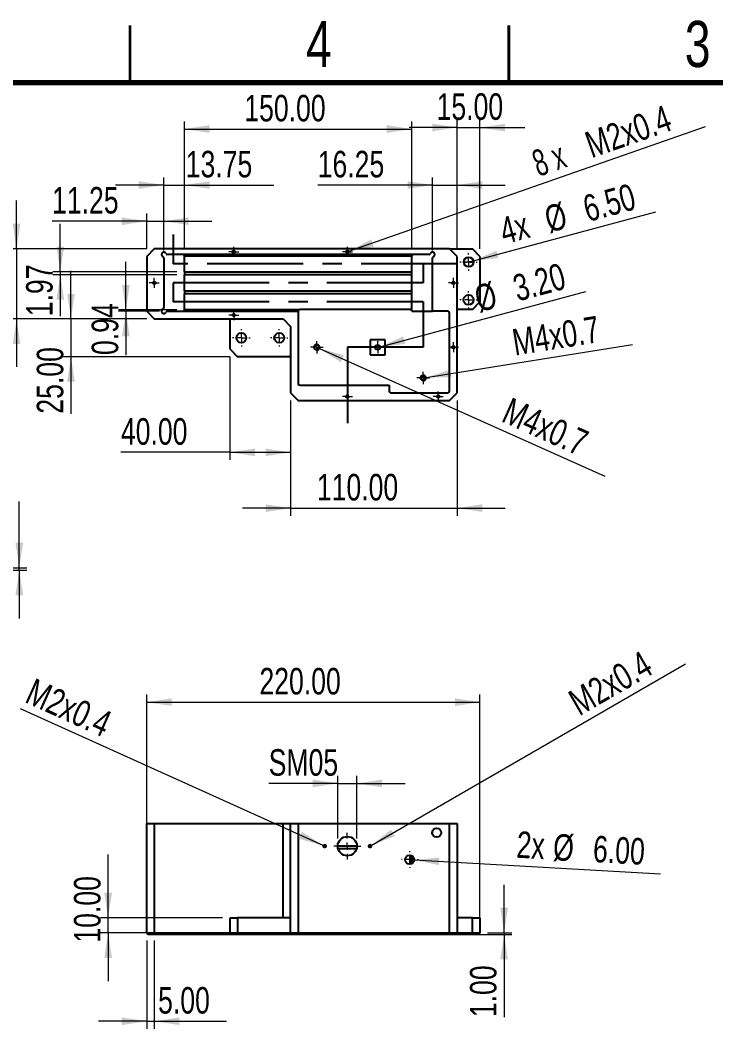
# Model space of a CAD drawing. Header units: millimetres. Extents: x 2 to 294, y 2 to 208.
# Drawn here: x 84 to 175.8, y 75.1 to 208.2 of the extents above; entities that cross this region are included whole.
import ezdxf

# ---------------------------------------------------------------- set-up
doc = ezdxf.new("R2010")
doc.units = ezdxf.units.MM
doc.linetypes.add('CENTERX2', pattern=[20.32, 12.7, -2.54, 2.54, -2.54])
doc.styles.add('SLDTEXTSTYLE0', font='TXT', dxfattribs={"width": 0.75})
doc.styles.add('SLDTEXTSTYLE3', font='TXT', dxfattribs={"width": 0.666667})
doc.dimstyles.new('SLDDIMSTYLE0', dxfattribs={"dimtxt": 3.5, "dimasz": 3.302, "dimexe": 0, "dimexo": 0.0625, "dimgap": 0.875, "dimtad": 1, "dimlfac": 5, "dimrnd": 1e-09, "dimzin": 12, "dimdsep": 46, "dimtxsty": 'SLDTEXTSTYLE0', "dimblk1": 'NONE', "dimsah": 1, "dimcen": 0, "dimadec": 0, "dimazin": 3, "dimtfac": 1, "dimtmove": 0, "dimatfit": 3, "dimldrblk": 'NONE', "dimfxl": 0, "dimfrac": 2, "dimtolj": 1, "dimtzin": 12, "dimarcsym": 0})
doc.dimstyles.new('SLDDIMSTYLE1', dxfattribs={"dimtxt": 3.5, "dimasz": 3.302, "dimexe": 0, "dimexo": 0.0625, "dimgap": 0.875, "dimtad": 1, "dimlfac": 5, "dimrnd": 1e-09, "dimzin": 4, "dimdsep": 46, "dimtxsty": 'SLDTEXTSTYLE0', "dimblk1": 'NONE', "dimsah": 1, "dimcen": 0, "dimadec": 0, "dimazin": 1, "dimtfac": 1, "dimtmove": 0, "dimatfit": 3, "dimldrblk": 'NONE', "dimfxl": 0, "dimfrac": 2, "dimtolj": 1, "dimtzin": 12, "dimarcsym": 0})
doc.dimstyles.new('SLDDIMSTYLE2', dxfattribs={"dimtxt": 3.5, "dimasz": 3.302, "dimexe": 0, "dimexo": 0.0625, "dimgap": 0.875, "dimtad": 1, "dimlfac": 5, "dimrnd": 1e-09, "dimzin": 4, "dimdsep": 46, "dimtxsty": 'SLDTEXTSTYLE0', "dimblk1": 'NONE', "dimsah": 1, "dimcen": 0, "dimadec": 0, "dimazin": 1, "dimtfac": 1, "dimtmove": 0, "dimatfit": 3, "dimldrblk": 'NONE', "dimfxl": 0, "dimfrac": 2, "dimtolj": 1, "dimtzin": 12, "dimarcsym": 0})
doc.dimstyles.new('SLDDIMSTYLE3', dxfattribs={"dimtxt": 3.5, "dimasz": 3.302, "dimexe": 0, "dimexo": 0.0625, "dimgap": 0.875, "dimtad": 1, "dimlfac": 5, "dimrnd": 1e-09, "dimzin": 12, "dimdsep": 46, "dimtxsty": 'SLDTEXTSTYLE0', "dimblk1": 'NONE', "dimsah": 1, "dimcen": 0, "dimadec": 0, "dimazin": 3, "dimtfac": 1, "dimtmove": 0, "dimatfit": 3, "dimldrblk": 'NONE', "dimfxl": 0, "dimfrac": 2, "dimtolj": 1, "dimtzin": 12, "dimarcsym": 0})
doc.dimstyles.new('SLDDIMSTYLE4', dxfattribs={"dimtxt": 3.5, "dimasz": 3.302, "dimexe": 0, "dimexo": 0.0625, "dimgap": 0.875, "dimtad": 1, "dimlfac": 5, "dimrnd": 1e-09, "dimzin": 12, "dimdsep": 46, "dimtxsty": 'SLDTEXTSTYLE0', "dimsah": 1, "dimcen": 0.09, "dimadec": 0, "dimazin": 3, "dimtfac": 1, "dimtmove": 0, "dimatfit": 0, "dimfxl": 0, "dimfrac": 2, "dimtolj": 1, "dimtzin": 12, "dimarcsym": 0})
doc.dimstyles.new('SLDDIMSTYLE5', dxfattribs={"dimtxt": 3.5, "dimasz": 3.302, "dimexe": 0, "dimexo": 0.0625, "dimgap": 0.875, "dimtad": 1, "dimlfac": 5, "dimrnd": 1e-09, "dimzin": 4, "dimdsep": 46, "dimtxsty": 'SLDTEXTSTYLE0', "dimsah": 1, "dimcen": 0.09, "dimadec": 0, "dimazin": 1, "dimtfac": 1, "dimtofl": 0, "dimtmove": 0, "dimatfit": 3, "dimfxl": 0, "dimfrac": 2, "dimtolj": 1, "dimtzin": 12, "dimarcsym": 0})
doc.dimstyles.new('SLDDIMSTYLE6', dxfattribs={"dimtxt": 3.5, "dimasz": 3.302, "dimexe": 0, "dimexo": 0.0625, "dimgap": 0.875, "dimtad": 1, "dimlfac": 5, "dimrnd": 1e-09, "dimzin": 4, "dimdsep": 46, "dimtxsty": 'SLDTEXTSTYLE0', "dimsah": 1, "dimcen": 0.09, "dimadec": 0, "dimazin": 1, "dimtfac": 1, "dimtmove": 0, "dimatfit": 0, "dimfxl": 0, "dimfrac": 2, "dimtolj": 1, "dimtzin": 12, "dimarcsym": 0})
doc.dimstyles.new('SLDDIMSTYLE7', dxfattribs={"dimtxt": 3.5, "dimasz": 3.302, "dimexe": 0, "dimexo": 0.0625, "dimgap": 0.875, "dimtad": 1, "dimlfac": 5, "dimrnd": 1e-09, "dimdsep": 46, "dimtxsty": 'SLDTEXTSTYLE0', "dimsah": 1, "dimcen": 0.09, "dimadec": 0, "dimazin": 2, "dimtfac": 1, "dimtmove": 0, "dimatfit": 0, "dimfxl": 0, "dimfrac": 2, "dimtolj": 1, "dimtzin": 12, "dimarcsym": 0})

# ---------------------------------------------------------------- blocks, each defined once
blk = doc.blocks.new('_D')
at = {"color": 7, "linetype": 'Continuous', "lineweight": 0}
for q in [(174.45, 194.16), (127, 177.57)]:
    blk.add_line((127.38, 177.71), q, dxfattribs=at)
at = {"color": 7, "linetype": 'Continuous', "lineweight": 18}
blk.add_solid([(127.38, 177.71), (130.67, 178.32), (130.33, 179.27)], dxfattribs=at)
at = {"color": 7, "linetype": 'Continuous', "lineweight": 18, "char_height": 3.5, "attachment_point": 1, "rotation": 19.2668}
for s, insert, style in [('M2x0.4', (158.26, 193.27), 'SLDTEXTSTYLE0'), ('8 x', (151.26, 190.82), 'SLDTEXTSTYLE3')]:
    blk.add_mtext(s, dxfattribs=dict(at, insert=insert, style=style))
blk = doc.blocks.new('_None')
blk = doc.blocks.new('_D_1')
at = {"color": 7, "linetype": 'Continuous', "lineweight": 0}
for q in [(167.93, 182.92), (142.57, 176.12)]:
    blk.add_line((143.82, 176.46), q, dxfattribs=at)
at = {"color": 7, "linetype": 'Continuous', "lineweight": 18}
blk.add_solid([(143.82, 176.46), (147.14, 176.82), (146.88, 177.8)], dxfattribs=at)
at = {"color": 7, "linetype": 'Continuous', "lineweight": 18, "char_height": 3.5, "attachment_point": 1, "rotation": 15, "style": 'SLDTEXTSTYLE0'}
for s, insert in [('6.50', (158.01, 184.94)), ('%%c', (152.93, 183.52)), ('4x', (147, 181.99))]:
    blk.add_mtext(s, dxfattribs=dict(at, insert=insert))
blk = doc.blocks.new('_D_2')
at = {"color": 7, "linetype": 'Continuous', "lineweight": 0}
for q in [(158.68, 172.41), (130.88, 164.96)]:
    blk.add_line((131.5, 165.12), q, dxfattribs=at)
at = {"color": 7, "linetype": 'Continuous', "lineweight": 18}
blk.add_solid([(131.5, 165.12), (134.82, 165.49), (134.56, 166.47)], dxfattribs=at)
at = {"color": 7, "linetype": 'Continuous', "lineweight": 18, "char_height": 3.5, "attachment_point": 1, "rotation": 15, "style": 'SLDTEXTSTYLE0'}
for s, insert in [('3.20', (148.76, 174.45)), ('%%c', (143.68, 173.03))]:
    blk.add_mtext(s, dxfattribs=dict(at, insert=insert))
blk = doc.blocks.new('_D_3')
at = {"color": 7, "linetype": 'Continuous', "lineweight": 0}
for q in [(122.78, 165.2), (161.18, 148.04)]:
    blk.add_line((123.51, 164.88), q, dxfattribs=at)
at = {"color": 7, "linetype": 'Continuous', "lineweight": 18}
blk.add_solid([(123.51, 164.88), (126.32, 163.07), (126.73, 163.99)], dxfattribs=at)
at = {"color": 7, "linetype": 'Continuous', "lineweight": 18, "insert": (148.79, 158.51), "char_height": 3.5, "attachment_point": 1, "rotation": 335.9188, "style": 'SLDTEXTSTYLE0'}
blk.add_mtext('M4x0.7', dxfattribs=at)
blk = doc.blocks.new('_D_4')
at = {"color": 7, "linetype": 'Continuous', "lineweight": 0}
for p, q in [((83.51, 178.04), (83.51, 184.39)), ((100.69, 178.04), (82.51, 178.04)), ((83.51, 178.04), (83.51, 168.79)), ((100.69, 168.79), (82.51, 168.79)), ((83.51, 168.79), (83.51, 162.44))]:
    blk.add_line(p, q, dxfattribs=at)
at = {"color": 7, "linetype": 'Continuous', "lineweight": 18}
for points in [[(83.51, 178.04), (84.01, 181.34), (83, 181.34)], [(83.51, 168.79), (83, 165.49), (84.01, 165.49)]]:
    blk.add_solid(points, dxfattribs=at)
at = {"color": 7, "linetype": 'Continuous', "lineweight": 18, "insert": (78.99, 169.74), "char_height": 3.5, "attachment_point": 1, "rotation": 90, "style": 'SLDTEXTSTYLE0'}
blk.add_mtext('46.25', dxfattribs=at)
blk = doc.blocks.new('_D_5')
at = {"color": 7, "linetype": 'Continuous', "lineweight": 0}
for p, q in [((111.69, 163.79), (111.69, 150.18)), ((119.69, 158.04), (119.69, 150.18)), ((111.69, 151.18), (97.29, 151.18)), ((111.69, 151.18), (119.69, 151.18))]:
    blk.add_line(p, q, dxfattribs=at)
at = {"color": 7, "linetype": 'Continuous', "lineweight": 18}
for points in [[(111.69, 151.18), (115, 150.67), (115, 151.68)], [(119.69, 151.18), (116.39, 151.68), (116.39, 150.67)]]:
    blk.add_solid(points, dxfattribs=at)
at = {"color": 7, "linetype": 'Continuous', "lineweight": 18, "insert": (97.29, 155.69), "char_height": 3.5, "attachment_point": 1, "style": 'SLDTEXTSTYLE0'}
blk.add_mtext('40.00', dxfattribs=at)
blk = doc.blocks.new('_D_6')
at = {"color": 7, "linetype": 'Continuous', "lineweight": 0}
for q in [(164.84, 165.43), (136.8, 160.93)]:
    blk.add_line((137.59, 161.05), q, dxfattribs=at)
at = {"color": 7, "linetype": 'Continuous', "lineweight": 18}
blk.add_solid([(137.59, 161.05), (140.93, 161.08), (140.77, 162.08)], dxfattribs=at)
at = {"color": 7, "linetype": 'Continuous', "lineweight": 18, "insert": (148.75, 167.39), "char_height": 3.5, "attachment_point": 1, "rotation": 9.1137, "style": 'SLDTEXTSTYLE0'}
blk.add_mtext('M4x0.7', dxfattribs=at)
blk = doc.blocks.new('_D_7')
at = {"color": 7, "linetype": 'Continuous', "lineweight": 0}
for p, q in [((90.69, 168.79), (90.69, 175.14)), ((100.69, 168.79), (89.69, 168.79)), ((90.69, 168.79), (90.69, 163.79)), ((111.69, 163.79), (89.69, 163.79)), ((90.69, 163.79), (90.69, 156.28))]:
    blk.add_line(p, q, dxfattribs=at)
at = {"color": 7, "linetype": 'Continuous', "lineweight": 18}
for points in [[(90.69, 168.79), (91.2, 172.09), (90.19, 172.09)], [(90.69, 163.79), (90.19, 160.49), (91.2, 160.49)]]:
    blk.add_solid(points, dxfattribs=at)
at = {"color": 7, "linetype": 'Continuous', "lineweight": 18, "insert": (86.18, 156.28), "char_height": 3.5, "attachment_point": 1, "rotation": 90, "style": 'SLDTEXTSTYLE0'}
blk.add_mtext('25.00', dxfattribs=at)
blk = doc.blocks.new('_D_8')
at = {"color": 7, "linetype": 'Continuous', "lineweight": 0}
for p, q in [((119.69, 158.04), (119.69, 142.82)), ((141.69, 158.04), (141.69, 142.82)), ((119.69, 143.82), (113.34, 143.82)), ((119.69, 143.82), (141.69, 143.82)), ((141.69, 143.82), (148.04, 143.82))]:
    blk.add_line(p, q, dxfattribs=at)
at = {"color": 7, "linetype": 'Continuous', "lineweight": 18}
for points in [[(119.69, 143.82), (116.39, 144.32), (116.39, 143.31)], [(141.69, 143.82), (145, 143.31), (145, 144.32)]]:
    blk.add_solid(points, dxfattribs=at)
at = {"color": 7, "linetype": 'Continuous', "lineweight": 18, "insert": (123.16, 148.33), "char_height": 3.5, "attachment_point": 1, "style": 'SLDTEXTSTYLE0'}
blk.add_mtext('110.00', dxfattribs=at)
blk = doc.blocks.new('_D_9')
at = {"color": 7, "linetype": 'Continuous', "lineweight": 0}
for p, q in [((105.69, 178.09), (105.69, 194.84)), ((135.69, 178.09), (135.69, 194.84)), ((105.69, 193.84), (135.69, 193.84))]:
    blk.add_line(p, q, dxfattribs=at)
at = {"color": 7, "linetype": 'Continuous', "lineweight": 18}
for points in [[(105.69, 193.84), (109, 193.33), (109, 194.35)], [(135.69, 193.84), (132.39, 194.35), (132.39, 193.33)]]:
    blk.add_solid(points, dxfattribs=at)
at = {"color": 7, "linetype": 'Continuous', "lineweight": 18, "insert": (113.58, 198.35), "char_height": 3.5, "attachment_point": 1, "style": 'SLDTEXTSTYLE0'}
blk.add_mtext('150.00', dxfattribs=at)
blk = doc.blocks.new('_D_10')
at = {"color": 7, "linetype": 'Continuous', "lineweight": 0}
for p, q in [((100.69, 178.04), (100.69, 182.68)), ((102.94, 177.83), (102.94, 182.68)), ((100.69, 181.68), (88.2, 181.68)), ((100.69, 181.68), (102.94, 181.68)), ((102.94, 181.68), (109.29, 181.68))]:
    blk.add_line(p, q, dxfattribs=at)
at = {"color": 7, "linetype": 'Continuous', "lineweight": 18}
for points in [[(100.69, 181.68), (97.39, 182.18), (97.39, 181.17)], [(102.94, 181.68), (106.25, 181.17), (106.25, 182.18)]]:
    blk.add_solid(points, dxfattribs=at)
at = {"color": 7, "linetype": 'Continuous', "lineweight": 18, "insert": (88.2, 186.19), "char_height": 3.5, "attachment_point": 1, "style": 'SLDTEXTSTYLE0'}
blk.add_mtext('11.25', dxfattribs=at)
blk = doc.blocks.new('_D_11')
at = {"color": 7, "linetype": 'Continuous', "lineweight": 0}
for p, q in [((102.94, 186.45), (96.59, 186.45)), ((102.94, 177.83), (102.94, 187.45)), ((102.94, 186.45), (105.69, 186.45)), ((105.69, 178.09), (105.69, 187.45)), ((105.69, 186.45), (117.49, 186.45))]:
    blk.add_line(p, q, dxfattribs=at)
at = {"color": 7, "linetype": 'Continuous', "lineweight": 18}
for points in [[(102.94, 186.45), (99.64, 186.96), (99.64, 185.94)], [(105.69, 186.45), (109, 185.94), (109, 186.96)]]:
    blk.add_solid(points, dxfattribs=at)
at = {"color": 7, "linetype": 'Continuous', "lineweight": 18, "insert": (105.85, 190.96), "char_height": 3.5, "attachment_point": 1, "style": 'SLDTEXTSTYLE0'}
blk.add_mtext('13.75', dxfattribs=at)
blk = doc.blocks.new('_D_12')
at = {"color": 7, "linetype": 'Continuous', "lineweight": 0}
for p, q in [((138.44, 186.45), (123.27, 186.45)), ((138.44, 177.83), (138.44, 187.45)), ((138.44, 186.45), (141.69, 186.45)), ((141.69, 178.04), (141.69, 187.45)), ((141.69, 186.45), (148.04, 186.45))]:
    blk.add_line(p, q, dxfattribs=at)
at = {"color": 7, "linetype": 'Continuous', "lineweight": 18}
for points in [[(138.44, 186.45), (135.14, 186.96), (135.14, 185.94)], [(141.69, 186.45), (145, 185.94), (145, 186.96)]]:
    blk.add_solid(points, dxfattribs=at)
at = {"color": 7, "linetype": 'Continuous', "lineweight": 18, "insert": (123.27, 190.96), "char_height": 3.5, "attachment_point": 1, "style": 'SLDTEXTSTYLE0'}
blk.add_mtext('16.25', dxfattribs=at)
blk = doc.blocks.new('_D_13')
at = {"color": 7, "linetype": 'Continuous', "lineweight": 0}
for p, q in [((141.69, 178.04), (141.69, 195.04)), ((144.69, 178.04), (144.69, 195.04)), ((141.69, 194.04), (135.34, 194.04)), ((141.69, 194.04), (144.69, 194.04)), ((144.69, 194.04), (150.6, 194.04))]:
    blk.add_line(p, q, dxfattribs=at)
at = {"color": 7, "linetype": 'Continuous', "lineweight": 18}
for points in [[(141.69, 194.04), (138.39, 194.55), (138.39, 193.53)], [(144.69, 194.04), (148, 193.53), (148, 194.55)]]:
    blk.add_solid(points, dxfattribs=at)
at = {"color": 7, "linetype": 'Continuous', "lineweight": 18, "insert": (138.97, 198.55), "char_height": 3.5, "attachment_point": 1, "style": 'SLDTEXTSTYLE0'}
blk.add_mtext('15.00', dxfattribs=at)
blk = doc.blocks.new('_D_14')
at = {"color": 7, "linetype": 'Continuous', "lineweight": 0}
for p, q in [((89.29, 175), (89.29, 181.35)), ((104.69, 175), (88.29, 175)), ((104.69, 174.61), (88.29, 174.61)), ((89.29, 175), (89.29, 174.61)), ((89.29, 174.61), (89.29, 169.14))]:
    blk.add_line(p, q, dxfattribs=at)
at = {"color": 7, "linetype": 'Continuous', "lineweight": 18}
for points in [[(89.29, 175), (89.79, 178.3), (88.78, 178.3)], [(89.29, 174.61), (88.78, 171.31), (89.79, 171.31)]]:
    blk.add_solid(points, dxfattribs=at)
at = {"color": 7, "linetype": 'Continuous', "lineweight": 18, "insert": (84.77, 169.14), "char_height": 3.5, "attachment_point": 1, "rotation": 90, "style": 'SLDTEXTSTYLE0'}
blk.add_mtext('1.97', dxfattribs=at)
blk = doc.blocks.new('_D_15')
at = {"color": 7, "linetype": 'Continuous', "lineweight": 0}
for p, q in [((97.95, 169.98), (97.95, 176.33)), ((104.69, 169.98), (96.95, 169.98)), ((102.4, 169.79), (96.95, 169.79)), ((97.95, 169.98), (97.95, 169.79)), ((97.95, 169.79), (97.95, 164.02))]:
    blk.add_line(p, q, dxfattribs=at)
at = {"color": 7, "linetype": 'Continuous', "lineweight": 18}
for points in [[(97.95, 169.98), (98.45, 173.28), (97.44, 173.28)], [(97.95, 169.79), (97.44, 166.49), (98.45, 166.49)]]:
    blk.add_solid(points, dxfattribs=at)
at = {"color": 7, "linetype": 'Continuous', "lineweight": 18, "insert": (93.43, 164.02), "char_height": 3.5, "attachment_point": 1, "rotation": 90, "style": 'SLDTEXTSTYLE0'}
blk.add_mtext('0.94', dxfattribs=at)
blk = doc.blocks.new('SW_CENTERMARKSYMBOL_0')
at = {"color": 0, "linetype": 'Continuous', "lineweight": 18}
for p, q in [((-0.5, 0), (-0.82, 0)), ((0, 0), (-0.5, 0)), ((0, 0.5), (0, 0.82)), ((0, 0), (0, 0.5)), ((0, 0), (0, -0.5)), ((0, 0), (0.5, 0)), ((0.5, 0), (0.82, 0)), ((0, -0.5), (0, -0.82))]:
    blk.add_line(p, q, dxfattribs=at)
blk = doc.blocks.new('SW_CENTERMARKSYMBOL_1')
at = {"color": 0, "linetype": 'Continuous', "lineweight": 18}
for p, q in [((-1, 0), (-1.15, 0)), ((0, 0), (-0.5, 0)), ((0, 1), (0, 1.15)), ((0, 0), (0, 0.5)), ((0, 0), (0, -0.5)), ((0, 0), (0.5, 0)), ((1, 0), (1.15, 0)), ((0, -1), (0, -1.15))]:
    blk.add_line(p, q, dxfattribs=at)
blk = doc.blocks.new('SW_CENTERMARKSYMBOL_2')
at = {"color": 0, "linetype": 'Continuous', "lineweight": 18}
for p, q in [((-1, 0), (-1.15, 0)), ((0, 0), (-0.5, 0)), ((0, 1), (0, 1.15)), ((0, 0), (0, 0.5)), ((0, 0), (0, -0.5)), ((0, 0), (0.5, 0)), ((1, 0), (1.15, 0)), ((0, -1), (0, -1.15))]:
    blk.add_line(p, q, dxfattribs=at)
blk = doc.blocks.new('SW_CENTERMARKSYMBOL_3')
at = {"color": 0, "linetype": 'Continuous', "lineweight": 18}
for p, q in [((-1, 0), (-1.15, 0)), ((0, 0), (-0.5, 0)), ((0, 1), (0, 1.15)), ((0, 0), (0, 0.5)), ((0, 0), (0, -0.5)), ((0, 0), (0.5, 0)), ((1, 0), (1.15, 0)), ((0, -1), (0, -1.15))]:
    blk.add_line(p, q, dxfattribs=at)
blk = doc.blocks.new('SW_CENTERMARKSYMBOL_4')
at = {"color": 0, "linetype": 'Continuous', "lineweight": 18}
for p, q in [((-1, 0), (-1.16, 0)), ((0, 0), (-0.5, 0)), ((0, 1), (0, 1.16)), ((0, 0), (0, 0.5)), ((0, 0), (0, -0.5)), ((0, 0), (0.5, 0)), ((1, 0), (1.16, 0)), ((0, -1), (0, -1.16))]:
    blk.add_line(p, q, dxfattribs=at)
blk = doc.blocks.new('SW_CENTERMARKSYMBOL_5')
at = {"color": 0, "linetype": 'Continuous', "lineweight": 18}
for p, q in [((-0.5, 0), (-0.66, 0)), ((0, 0), (-0.5, 0)), ((0, 0.5), (0, 0.66)), ((0, 0), (0, 0.5)), ((0, 0), (0, -0.5)), ((0, 0), (0.5, 0)), ((0.5, 0), (0.66, 0)), ((0, -0.5), (0, -0.66))]:
    blk.add_line(p, q, dxfattribs=at)
blk = doc.blocks.new('SW_CENTERMARKSYMBOL_6')
at = {"color": 0, "linetype": 'Continuous', "lineweight": 18}
for p, q in [((-0.5, 0), (-0.66, 0)), ((0, 0), (-0.5, 0)), ((0, 0.5), (0, 0.66)), ((0, 0), (0, 0.5)), ((0, 0), (0, -0.5)), ((0, 0), (0.5, 0)), ((0.5, 0), (0.66, 0)), ((0, -0.5), (0, -0.66))]:
    blk.add_line(p, q, dxfattribs=at)
blk = doc.blocks.new('SW_CENTERMARKSYMBOL_7')
at = {"color": 0, "linetype": 'Continuous', "lineweight": 18}
for p, q in [((-0.5, 0), (-0.66, 0)), ((0, 0), (-0.5, 0)), ((0, 0.5), (0, 0.66)), ((0, 0), (0, 0.5)), ((0, 0), (0, -0.5)), ((0, 0), (0.5, 0)), ((0.5, 0), (0.66, 0)), ((0, -0.5), (0, -0.66))]:
    blk.add_line(p, q, dxfattribs=at)
blk = doc.blocks.new('SW_CENTERMARKSYMBOL_8')
at = {"color": 0, "linetype": 'Continuous', "lineweight": 18}
for p, q in [((-0.5, 0), (-0.66, 0)), ((0, 0), (-0.5, 0)), ((0, 0.5), (0, 0.66)), ((0, 0), (0, 0.5)), ((0, 0), (0, -0.5)), ((0, 0), (0.5, 0)), ((0.5, 0), (0.66, 0)), ((0, -0.5), (0, -0.66))]:
    blk.add_line(p, q, dxfattribs=at)
blk = doc.blocks.new('SW_CENTERMARKSYMBOL_9')
at = {"color": 0, "linetype": 'Continuous', "lineweight": 18}
for p, q in [((-0.5, 0), (-0.66, 0)), ((0, 0), (-0.5, 0)), ((0, 0.5), (0, 0.66)), ((0, 0), (0, 0.5)), ((0, 0), (0, -0.5)), ((0, 0), (0.5, 0)), ((0.5, 0), (0.66, 0)), ((0, -0.5), (0, -0.66))]:
    blk.add_line(p, q, dxfattribs=at)
blk = doc.blocks.new('SW_CENTERMARKSYMBOL_10')
at = {"color": 0, "linetype": 'Continuous', "lineweight": 18}
for p, q in [((-0.5, 0), (-0.66, 0)), ((0, 0), (-0.5, 0)), ((0, 0.5), (0, 0.66)), ((0, 0), (0, 0.5)), ((0, 0), (0, -0.5)), ((0, 0), (0.5, 0)), ((0.5, 0), (0.66, 0)), ((0, -0.5), (0, -0.66))]:
    blk.add_line(p, q, dxfattribs=at)
blk = doc.blocks.new('SW_CENTERMARKSYMBOL_11')
at = {"color": 0, "linetype": 'Continuous', "lineweight": 18}
for p, q in [((-0.5, 0), (-0.83, 0)), ((0, 0), (-0.5, 0)), ((0, 0.5), (0, 0.83)), ((0, 0), (0, 0.5)), ((0, 0), (0, -0.5)), ((0, 0), (0.5, 0)), ((0.5, 0), (0.83, 0)), ((0, -0.5), (0, -0.83))]:
    blk.add_line(p, q, dxfattribs=at)
blk = doc.blocks.new('SW_CENTERMARKSYMBOL_12')
at = {"color": 0, "linetype": 'Continuous', "lineweight": 18}
for p, q in [((-0.5, 0), (-0.83, 0)), ((0, 0), (-0.5, 0)), ((0, 0.5), (0, 0.83)), ((0, 0), (0, 0.5)), ((0, 0), (0, -0.5)), ((0, 0), (0.5, 0)), ((0.5, 0), (0.83, 0)), ((0, -0.5), (0, -0.83))]:
    blk.add_line(p, q, dxfattribs=at)
blk = doc.blocks.new('SW_CENTERMARKSYMBOL_13')
at = {"color": 0, "linetype": 'Continuous', "lineweight": 18}
for p, q in [((-0.5, 0), (-0.66, 0)), ((0, 0), (-0.5, 0)), ((0, 0.5), (0, 0.66)), ((0, 0), (0, 0.5)), ((0, 0), (0, -0.5)), ((0, 0), (0.5, 0)), ((0.5, 0), (0.66, 0)), ((0, -0.5), (0, -0.66))]:
    blk.add_line(p, q, dxfattribs=at)
blk = doc.blocks.new('SW_CENTERMARKSYMBOL_14')
at = {"color": 0, "linetype": 'Continuous', "lineweight": 18}
for p, q in [((-0.5, 0), (-0.66, 0)), ((0, 0), (-0.5, 0)), ((0, 0.5), (0, 0.66)), ((0, 0), (0, 0.5)), ((0, 0), (0, -0.5)), ((0, 0), (0.5, 0)), ((0.5, 0), (0.66, 0)), ((0, -0.5), (0, -0.66))]:
    blk.add_line(p, q, dxfattribs=at)
blk = doc.blocks.new('_D_16')
at = {"color": 7, "linetype": 'Continuous', "lineweight": 0}
for p, q in [((125.91, 100.21), (125.91, 108.49)), ((128.45, 100.21), (128.45, 108.49)), ((125.91, 107.49), (116.8, 107.49)), ((125.91, 107.49), (128.45, 107.49)), ((128.45, 107.49), (134.8, 107.49))]:
    blk.add_line(p, q, dxfattribs=at)
at = {"color": 7, "linetype": 'Continuous', "lineweight": 18}
for points in [[(125.91, 107.49), (122.61, 108), (122.61, 106.99)], [(128.45, 107.49), (131.75, 106.99), (131.75, 108)]]:
    blk.add_solid(points, dxfattribs=at)
at = {"color": 7, "linetype": 'Continuous', "lineweight": 18, "insert": (116.8, 112.01), "char_height": 3.5, "attachment_point": 1, "style": 'SLDTEXTSTYLE0'}
blk.add_mtext('SM05', dxfattribs=at)
blk = doc.blocks.new('_D_17')
at = {"color": 7, "linetype": 'Continuous', "lineweight": 0}
for q in [(84.02, 117.35), (124.36, 99.13)]:
    blk.add_line((124, 99.3), q, dxfattribs=at)
at = {"color": 7, "linetype": 'Continuous', "lineweight": 18}
blk.add_solid([(124, 99.3), (121.2, 101.12), (120.78, 100.19)], dxfattribs=at)
at = {"color": 7, "linetype": 'Continuous', "lineweight": 18, "insert": (85.88, 121.46), "char_height": 3.5, "attachment_point": 1, "rotation": 335.692, "style": 'SLDTEXTSTYLE0'}
blk.add_mtext('M2x0.4', dxfattribs=at)
blk = doc.blocks.new('_D_18')
at = {"color": 7, "linetype": 'Continuous', "lineweight": 0}
for q in [(171.81, 123.25), (130.01, 99.11)]:
    blk.add_line((130.35, 99.31), q, dxfattribs=at)
at = {"color": 7, "linetype": 'Continuous', "lineweight": 18}
blk.add_solid([(130.35, 99.31), (133.47, 100.53), (132.96, 101.41)], dxfattribs=at)
at = {"color": 7, "linetype": 'Continuous', "lineweight": 18, "insert": (156.06, 119.36), "char_height": 3.5, "attachment_point": 1, "rotation": 30, "style": 'SLDTEXTSTYLE0'}
blk.add_mtext('M2x0.4', dxfattribs=at)
blk = doc.blocks.new('_D_19')
at = {"color": 7, "linetype": 'Continuous', "lineweight": 0}
for q in [(134.82, 97.47), (168.52, 95.57)]:
    blk.add_line((136.01, 97.4), q, dxfattribs=at)
at = {"color": 7, "linetype": 'Continuous', "lineweight": 18}
blk.add_solid([(136.01, 97.4), (139.28, 96.71), (139.34, 97.72)], dxfattribs=at)
at = {"color": 7, "linetype": 'Continuous', "lineweight": 18, "char_height": 3.5, "attachment_point": 1, "rotation": 356.7745, "style": 'SLDTEXTSTYLE0'}
for s, insert in [('2x', (149.65, 101.19)), ('%%c', (154.47, 100.86)), ('6.00', (159.74, 100.62))]:
    blk.add_mtext(s, dxfattribs=dict(at, insert=insert))
blk = doc.blocks.new('_D_20')
at = {"color": 7, "linetype": 'Continuous', "lineweight": 0}
for p, q in [((95.6, 89.77), (95.6, 98.11)), ((110.69, 89.77), (94.6, 89.77)), ((95.6, 87.77), (95.6, 89.77)), ((110.69, 87.77), (94.6, 87.77)), ((95.6, 87.77), (95.6, 81.42))]:
    blk.add_line(p, q, dxfattribs=at)
at = {"color": 7, "linetype": 'Continuous', "lineweight": 18}
for points in [[(95.6, 89.77), (96.11, 93.08), (95.09, 93.08)], [(95.6, 87.77), (95.09, 84.47), (96.11, 84.47)]]:
    blk.add_solid(points, dxfattribs=at)
at = {"color": 7, "linetype": 'Continuous', "lineweight": 18, "insert": (91.09, 86.48), "char_height": 3.5, "attachment_point": 1, "rotation": 90, "style": 'SLDTEXTSTYLE0'}
blk.add_mtext('10.00', dxfattribs=at)
blk = doc.blocks.new('_D_21')
at = {"color": 7, "linetype": 'Continuous', "lineweight": 0}
for p, q in [((100.69, 88.77), (100.69, 119.21)), ((144.69, 88.77), (144.69, 119.21)), ((100.69, 118.21), (144.69, 118.21))]:
    blk.add_line(p, q, dxfattribs=at)
at = {"color": 7, "linetype": 'Continuous', "lineweight": 18}
for points in [[(100.69, 118.21), (104, 117.71), (104, 118.72)], [(144.69, 118.21), (141.39, 118.72), (141.39, 117.71)]]:
    blk.add_solid(points, dxfattribs=at)
at = {"color": 7, "linetype": 'Continuous', "lineweight": 18, "insert": (115.58, 122.73), "char_height": 3.5, "attachment_point": 1, "style": 'SLDTEXTSTYLE0'}
blk.add_mtext('220.00', dxfattribs=at)
blk = doc.blocks.new('_D_22')
at = {"color": 7, "linetype": 'Continuous', "lineweight": 0}
for p, q in [((147.89, 87.77), (147.89, 94.12)), ((112.89, 87.57), (148.89, 87.57)), ((145.69, 87.77), (148.89, 87.77)), ((147.89, 87.77), (147.89, 87.57)), ((147.89, 87.57), (147.89, 76.65))]:
    blk.add_line(p, q, dxfattribs=at)
at = {"color": 7, "linetype": 'Continuous', "lineweight": 18}
for points in [[(147.89, 87.77), (148.39, 91.08), (147.38, 91.08)], [(147.89, 87.57), (147.38, 84.27), (148.39, 84.27)]]:
    blk.add_solid(points, dxfattribs=at)
at = {"color": 7, "linetype": 'Continuous', "lineweight": 18, "insert": (143.37, 76.65), "char_height": 3.5, "attachment_point": 1, "rotation": 90, "style": 'SLDTEXTSTYLE0'}
blk.add_mtext('1.00', dxfattribs=at)
blk = doc.blocks.new('_D_23')
at = {"color": 7, "linetype": 'Continuous', "lineweight": 0}
for p, q in [((100.69, 86.77), (100.69, 75.11)), ((101.69, 86.77), (101.69, 75.11)), ((100.69, 76.11), (94.34, 76.11)), ((100.69, 76.11), (101.69, 76.11)), ((101.69, 76.11), (111.25, 76.11))]:
    blk.add_line(p, q, dxfattribs=at)
at = {"color": 7, "linetype": 'Continuous', "lineweight": 18}
for points in [[(100.69, 76.11), (97.39, 76.62), (97.39, 75.6)], [(101.69, 76.11), (105, 75.6), (105, 76.62)]]:
    blk.add_solid(points, dxfattribs=at)
at = {"color": 7, "linetype": 'Continuous', "lineweight": 18, "insert": (102.2, 80.62), "char_height": 3.5, "attachment_point": 1, "style": 'SLDTEXTSTYLE0'}
blk.add_mtext('5.00', dxfattribs=at)
blk = doc.blocks.new('SW_CENTERMARKSYMBOL_15')
at = {"color": 0, "linetype": 'Continuous', "lineweight": 18}
for p, q in [((-1, 0), (-1.1, 0)), ((0, 0), (-0.5, 0)), ((0, 1), (0, 1.1)), ((0, 0), (0, 0.5)), ((0, 0), (0, -0.5)), ((0, 0), (0.5, 0)), ((1, 0), (1.1, 0)), ((0, -1), (0, -1.1))]:
    blk.add_line(p, q, dxfattribs=at)
blk = doc.blocks.new('SW_CENTERMARKSYMBOL_16')
at = {"color": 0, "linetype": 'Continuous', "lineweight": 18}
for p, q in [((0, 1), (0, 1.77)), ((-1, 0), (-1.77, 0)), ((0, 0), (-0.5, 0)), ((0, 0), (0, 0.5)), ((0, 0), (0, -0.5)), ((0, 0), (0.5, 0)), ((1, 0), (1.77, 0)), ((0, -1), (0, -1.77))]:
    blk.add_line(p, q, dxfattribs=at)
blk = doc.blocks.new('_D_31')
at = {"color": 7, "linetype": 'Continuous', "lineweight": 0}
for p, q in [((83.87, 135.96), (83.87, 144.71)), ((72.5, 135.96), (84.87, 135.96)), ((83.87, 135.61), (83.87, 135.96)), ((72.5, 135.61), (84.87, 135.61)), ((83.87, 135.61), (83.87, 129.26))]:
    blk.add_line(p, q, dxfattribs=at)
at = {"color": 7, "linetype": 'Continuous', "lineweight": 18}
for points in [[(83.87, 135.96), (84.38, 139.27), (83.36, 139.27)], [(83.87, 135.61), (83.36, 132.31), (84.38, 132.31)]]:
    blk.add_solid(points, dxfattribs=at)
at = {"color": 7, "linetype": 'Continuous', "lineweight": 18, "insert": (79.36, 135.66), "char_height": 3.5, "attachment_point": 1, "rotation": 90, "style": 'SLDTEXTSTYLE0'}
blk.add_mtext('1.76', dxfattribs=at)

msp = doc.modelspace()

# ---------------------------------------------------------------- linework, layer by layer
at = {"color": 7, "linetype": 'Continuous', "lineweight": 35}
for p, q in [((98.5, 200), (98.5, 207.5)), ((148.5, 207.5), (148.5, 200)), ((148.5, 200), (148.5, 207.5))]:
    msp.add_line(p, q, dxfattribs=at)
at = {"color": 7, "linetype": 'Continuous', "lineweight": 70}
msp.add_line((10, 200), (287, 200), dxfattribs=at)
at = {"color": 7, "linetype": 'CENTERX2'}
for p, q in [((104.1932, 179.9392), (104.1932, 176.0397)), ((141.6932, 176.0397), (104.1932, 176.0397)), ((137.1932, 176.0397), (137.1932, 173.5397)), ((137.1932, 173.5397), (104.1932, 173.5397)), ((104.1932, 173.5397), (104.1932, 171.0397)), ((137.1932, 171.0397), (104.1932, 171.0397)), ((137.1932, 171.0397), (137.1932, 165.0397)), ((137.1932, 165.0397), (127.1932, 165.0397)), ((127.1932, 165.0397), (127.1932, 155.0397))]:
    msp.add_line(p, q, dxfattribs=at)
at = {"color": 7, "linetype": 'Continuous', "lineweight": 25}
for p, q in [((101.6932, 178.0397), (100.6932, 177.0397)), ((100.6932, 177.0397), (100.6932, 169.7897)), ((140.6932, 178.0397), (101.6932, 178.0397)), ((137.9849, 177.2897), (103.4014, 177.2897)), ((105.6928, 177.1022), (135.6936, 177.1022)), ((105.6932, 175.0022), (105.6932, 177.0897)), ((135.6932, 175.0022), (135.6932, 177.0897)), ((141.6932, 177.0397), (140.6932, 178.0397)), ((140.6932, 178.0397), (143.6932, 178.0397)), ((141.6932, 159.0397), (141.6932, 177.0397)), ((144.6932, 177.0397), (143.6932, 178.0397)), ((144.6932, 177.0397), (144.6932, 171.0397)), ((102.9432, 176.8314), (102.9432, 170.2479)), ((138.4432, 169.7897), (138.4432, 176.8314)), ((105.6932, 175.0022), (135.6932, 175.0022)), ((105.6932, 175.0022), (105.6932, 174.6073)), ((135.6932, 174.6073), (105.6932, 174.6073)), ((105.6932, 172.5073), (105.6932, 174.6073)), ((135.6932, 174.6073), (135.6932, 175.0022)), ((135.6932, 172.5073), (135.6932, 174.6073)), ((105.6932, 172.5073), (105.6932, 172.0772)), ((105.6932, 172.5073), (135.6932, 172.5073)), ((105.6932, 169.9897), (105.6932, 172.0772)), ((135.6932, 172.0772), (105.6932, 172.0772)), ((135.6932, 172.0772), (135.6932, 172.5073)), ((135.6932, 170.0397), (135.6932, 172.0772)), ((143.6932, 170.0397), (144.6932, 171.0397)), ((100.6932, 169.7897), (101.6932, 168.7897)), ((103.4014, 169.7897), (120.6932, 169.7897)), ((120.7479, 169.9772), (105.6928, 169.9772)), ((120.6932, 169.7897), (120.6932, 169.8397)), ((120.6932, 169.7897), (120.6932, 160.2397)), ((135.6932, 170.0397), (120.8932, 170.0397)), ((135.6932, 169.8397), (135.6932, 169.7897)), ((135.6932, 169.7897), (138.4432, 169.7897)), ((140.4932, 169.7897), (138.4432, 169.7897)), ((140.6932, 159.2397), (140.6932, 169.5897)), ((143.6932, 170.0397), (141.6932, 170.0397)), ((101.6932, 168.7897), (118.6932, 168.7897)), ((111.6932, 164.7897), (111.6932, 168.7897)), ((118.6932, 168.7897), (119.6932, 167.7897)), ((119.6932, 167.7897), (119.6932, 159.0397)), ((130.1932, 166.0397), (130.1932, 164.0397)), ((132.1932, 166.0397), (130.1932, 166.0397)), ((132.1932, 164.0397), (132.1932, 166.0397)), ((111.6932, 164.7897), (112.6932, 163.7897)), ((119.6932, 163.7897), (112.6932, 163.7897)), ((130.1932, 164.0397), (132.1932, 164.0397)), ((120.8932, 160.0397), (132.6932, 160.0397)), ((132.6932, 160.0397), (132.6932, 159.2397)), ((119.6932, 159.0397), (120.6932, 158.0397)), ((132.8932, 159.0397), (140.4932, 159.0397)), ((140.6932, 158.0397), (141.6932, 159.0397)), ((120.6932, 158.0397), (140.6932, 158.0397)), ((100.6932, 87.7749), (100.6932, 102.2149)), ((100.6932, 102.2149), (101.6932, 102.2149)), ((101.6932, 102.2149), (101.6932, 87.7749)), ((101.6932, 102.2149), (118.6932, 102.2149)), ((118.6932, 89.7749), (118.6932, 102.2149)), ((118.6932, 102.2149), (119.6932, 102.2149)), ((119.6932, 102.2149), (120.6932, 102.2149)), ((119.6932, 87.7749), (119.6932, 102.2149)), ((120.6932, 102.2149), (120.6932, 87.7749)), ((120.6932, 102.2149), (140.6932, 102.2149)), ((138.4432, 100.7079), (138.4432, 101.2779)), ((140.6932, 87.7749), (140.6932, 102.2149)), ((140.6932, 102.2149), (141.6932, 102.2149)), ((141.6932, 102.2149), (141.6932, 87.7749)), ((128.4507, 99.2149), (125.9107, 99.2149)), ((128.3995, 98.8581), (125.9618, 98.8581)), ((135.4932, 97.9649), (135.6932, 97.9649)), ((135.6932, 97.9686), (135.6932, 97.9649)), ((135.6932, 97.9649), (135.6932, 96.9052)), ((135.6932, 97.9649), (135.7002, 97.9649)), ((111.6932, 87.7749), (111.6932, 89.7749)), ((111.6932, 89.7749), (112.6932, 89.7749)), ((119.6932, 89.7749), (112.6932, 89.7749)), ((112.6932, 89.7749), (112.6932, 87.7749)), ((143.6932, 89.7749), (141.6932, 89.7749)), ((143.6932, 89.7749), (144.6932, 89.7749)), ((143.6932, 87.7749), (143.6932, 89.7749)), ((144.6932, 89.7749), (144.6932, 87.7749)), ((100.6932, 87.7749), (101.6932, 87.7749)), ((100.6932, 87.7749), (100.8932, 87.5749)), ((101.776, 87.5749), (100.8932, 87.5749)), ((101.6932, 87.7749), (111.6932, 87.7749)), ((101.6932, 87.7749), (101.776, 87.5749)), ((111.8932, 87.5749), (101.776, 87.5749)), ((111.6932, 87.7749), (112.6932, 87.7749)), ((111.6932, 87.7749), (111.8932, 87.5749)), ((112.776, 87.5749), (111.8932, 87.5749)), ((112.6932, 87.7749), (119.6932, 87.7749)), ((112.6932, 87.7749), (112.776, 87.5749)), ((119.8932, 87.5749), (112.776, 87.5749)), ((119.6932, 87.7749), (120.6932, 87.7749)), ((119.8932, 87.5749), (119.6932, 87.7749)), ((120.776, 87.5749), (119.8932, 87.5749)), ((120.776, 87.5749), (120.6932, 87.7749)), ((120.6932, 87.7749), (140.6932, 87.7749)), ((140.6103, 87.5749), (120.776, 87.5749)), ((140.6103, 87.5749), (140.6932, 87.7749)), ((141.4932, 87.5749), (140.6103, 87.5749)), ((140.6932, 87.7749), (141.6932, 87.7749)), ((141.4932, 87.5749), (141.6932, 87.7749)), ((143.6103, 87.5749), (141.4932, 87.5749)), ((141.6932, 87.7749), (143.6932, 87.7749)), ((143.6103, 87.5749), (143.6932, 87.7749)), ((144.4932, 87.5749), (143.6103, 87.5749)), ((143.6932, 87.7749), (144.6932, 87.7749)), ((144.4932, 87.5749), (144.6932, 87.7749))]:
    msp.add_line(p, q, dxfattribs=at)
at = {"color": 8, "linetype": 'Continuous', "lineweight": 25}
msp.add_line((135.4932, 96.842), (135.4932, 97.9649), dxfattribs=at)
at = {"color": 7, "linetype": 'Continuous', "lineweight": 25}
for centre, radius in [((112.1932, 177.6397), 0.16), ((127.1932, 177.6397), 0.16), ((143.1932, 176.2897), 0.65), ((101.6932, 173.5397), 0.16), ((141.1932, 173.5397), 0.16), ((143.1932, 171.2897), 0.6613), ((112.1932, 169.2897), 0.16), ((113.1932, 166.2897), 0.65), ((118.1932, 166.2897), 0.65), ((123.1449, 165.0397), 0.33), ((131.1932, 165.0397), 0.32), ((141.1932, 165.0397), 0.16), ((137.1932, 160.9914), 0.33), ((127.1932, 158.5397), 0.16), ((139.1932, 158.5397), 0.16), ((138.9712, 100.9929), 0.6), ((127.1807, 99.2149), 1.27), ((124.1807, 99.2149), 0.16), ((130.1807, 99.2149), 0.16), ((135.4152, 97.4369), 0.6)]:
    msp.add_circle(centre, radius, dxfattribs=at)
for centre, radius, start, end in [((102.9432, 177.2897), 0.3, 23.578178, 246.421822), ((103.4014, 177.4897), 0.2, 203.578178, 270), ((105.4932, 177.0897), 0.2, 3.583322, 90), ((135.8932, 177.0897), 0.2, 90, 176.416678), ((137.9849, 177.4897), 0.2, 270, 336.421822), ((138.4432, 177.2897), 0.3, 293.578178, 156.421822), ((102.7432, 176.8314), 0.2, 0, 66.421822), ((138.6432, 176.8314), 0.2, 113.578178, 180), ((102.9432, 169.7897), 0.3, 113.578178, 336.421822), ((102.7432, 170.2479), 0.2, 293.578178, 0), ((103.4014, 169.5897), 0.2, 90, 156.421822), ((105.4932, 169.9897), 0.2, 270, 356.416678), ((120.8932, 169.8397), 0.2, 136.567463, 180), ((135.4932, 169.8397), 0.2, 0, 90), ((140.4932, 169.5897), 0.2, 0, 90), ((120.8932, 160.2397), 0.2, 180, 270), ((132.8932, 159.2397), 0.2, 180, 270), ((140.4932, 159.2397), 0.2, 270, 0)]:
    msp.add_arc(centre, radius, start, end, dxfattribs=at)
at = {"color": 7, "linetype": 'Continuous', "lineweight": 18}
for centre, radius in [((112.1932, 177.6397), 0.2), ((127.1932, 177.6397), 0.2), ((101.6932, 173.5397), 0.2), ((141.1932, 173.5397), 0.2), ((112.1932, 169.2897), 0.2), ((123.1449, 165.0397), 0.4), ((141.1932, 165.0397), 0.2), ((137.1932, 160.9914), 0.4), ((127.1932, 158.5397), 0.2), ((139.1932, 158.5397), 0.2), ((124.1807, 99.2149), 0.2), ((130.1807, 99.2149), 0.2)]:
    msp.add_arc(centre, radius, 255, 195, dxfattribs=at)
at = {"color": 7, "linetype": 'Continuous', "lineweight": 25}
for points in [[(105.6928, 177.1022), (105.6928, 177.1022), (105.6932, 177.098), (105.6932, 177.0897)], [(135.6932, 177.0897), (135.6932, 177.098), (135.6936, 177.1022), (135.6936, 177.1022)], [(105.6932, 169.9897), (105.6932, 169.9813), (105.6928, 169.9772), (105.6928, 169.9772)]]:
    msp.add_open_spline(points, degree=3, dxfattribs=at)
msp.add_open_spline([(120.7479, 169.9772), (120.7479, 169.9772), (120.7496, 169.9789), (120.7566, 169.9858), (120.762, 169.991), (120.7794, 170.0045), (120.7912, 170.0129), (120.8189, 170.0256), (120.8302, 170.03), (120.8581, 170.0371), (120.8752, 170.0397), (120.8932, 170.0397)], degree=3, knots=[0, 0, 0, 0, 0.25, 0.25, 0.5, 0.5, 0.75, 0.75, 0.875, 0.875, 1, 1, 1, 1], dxfattribs=at)

# ---------------------------------------------------------------- block references
at = {"color": 7, "linetype": 'Continuous', "lineweight": 0}
for name, p in [('SW_CENTERMARKSYMBOL_13', (112.1932, 177.6397)), ('SW_CENTERMARKSYMBOL_5', (127.1932, 177.6397)), ('SW_CENTERMARKSYMBOL_3', (143.1932, 176.2897)), ('SW_CENTERMARKSYMBOL_7', (101.6932, 173.5397)), ('SW_CENTERMARKSYMBOL_14', (141.1932, 173.5397)), ('SW_CENTERMARKSYMBOL_4', (143.1932, 171.2897)), ('SW_CENTERMARKSYMBOL_6', (112.1932, 169.2897)), ('SW_CENTERMARKSYMBOL_2', (113.1932, 166.2897)), ('SW_CENTERMARKSYMBOL_1', (118.1932, 166.2897)), ('SW_CENTERMARKSYMBOL_12', (123.1449, 165.0397)), ('SW_CENTERMARKSYMBOL_0', (131.1932, 165.0397)), ('SW_CENTERMARKSYMBOL_8', (141.1932, 165.0397)), ('SW_CENTERMARKSYMBOL_11', (137.1932, 160.9914)), ('SW_CENTERMARKSYMBOL_10', (127.1932, 158.5397)), ('SW_CENTERMARKSYMBOL_9', (139.1932, 158.5397)), ('SW_CENTERMARKSYMBOL_16', (127.1807, 99.2149)), ('SW_CENTERMARKSYMBOL_15', (135.4152, 97.4369))]:
    msp.add_blockref(name, p, dxfattribs=at)

# ---------------------------------------------------------------- texts
at = {"color": 7, "linetype": 'Continuous', "lineweight": 0, "char_height": 6.096, "attachment_point": 2, "style": 'SLDTEXTSTYLE0'}
for s, insert in [('4', (123.4386, 208.1137)), ('3', (173.4386, 208.1137))]:
    msp.add_mtext(s, dxfattribs=dict(at, insert=insert))

# ---------------------------------------------------------------- dimensions: what is measured, and where the dimension line sits
at = {"color": 7, "linetype": 'Continuous', "lineweight": 18}
for base, p1, p2, dimstyle, picture, middle in [((135.6932, 193.8397), (105.6932, 177.0897), (135.6932, 177.0897), 'SLDDIMSTYLE5', '_D_9', (120.6932, 193.8397)), ((144.6932, 194.0397), (141.6932, 177.0397), (144.6932, 177.0397), 'SLDDIMSTYLE6', '_D_13', (144.7842, 194.0397)), ((105.6932, 186.4504), (102.9432, 176.8314), (105.6932, 177.0897), 'SLDDIMSTYLE4', '_D_11', (111.6666, 186.4504)), ((141.6932, 186.4504), (138.4432, 176.8314), (141.6932, 177.0397), 'SLDDIMSTYLE4', '_D_12', (129.0926, 186.4504)), ((102.9432, 181.6769), (100.6932, 177.0397), (102.9432, 176.8314), 'SLDDIMSTYLE4', '_D_10', (94.0156, 181.6769)), ((119.6932, 151.1753), (111.6932, 164.7897), (119.6932, 159.0397), 'SLDDIMSTYLE5', '_D_5', (103.1081, 151.1753)), ((141.6932, 143.8165), (119.6932, 159.0397), (141.6932, 159.0397), 'SLDDIMSTYLE6', '_D_8', (130.2695, 143.8165)), ((144.6932, 118.2149), (100.6932, 87.7749), (144.6932, 87.7749), 'SLDDIMSTYLE5', '_D_21', (122.6932, 118.2149)), ((101.6932, 76.11), (100.6932, 87.7749), (101.6932, 87.7749), 'SLDDIMSTYLE6', '_D_23', (106.7242, 76.11))]:
    dim = msp.add_linear_dim(base=base, p1=p1, p2=p2, dimstyle=dimstyle, dxfattribs=at)
    dim.commit()
    dim.dimension.update_dxf_attribs({"geometry": picture, "text_midpoint": middle, "dimtype": 160})
for p1, p2, text, dimstyle, picture, middle in [((127.0044, 177.5737), (127.382, 177.7056), '8 x M2x0.4', 'SLDDIMSTYLE0', '_D', (163.6907, 190.3972)), ((136.7982, 160.928), (137.5881, 161.0548), 'M4x0.7', 'SLDDIMSTYLE3', '_D_6', (157.3344, 164.2225)), ((122.7797, 165.2029), (123.5101, 164.8764), 'M4x0.7', 'SLDDIMSTYLE3', '_D_3', (154.1664, 151.1753)), ((130.0075, 99.1149), (130.3539, 99.3149), 'M2x0.4', 'SLDDIMSTYLE3', '_D_18', (165.142, 119.3998)), ((124.363, 99.1326), (123.9984, 99.2973), 'M2x0.4', 'SLDDIMSTYLE3', '_D_17', (91.028, 114.1895))]:
    dim = msp.add_diameter_dim_2p(p1=p1, p2=p2, text=text, dimstyle=dimstyle, override={"dimpost": '<>'}, dxfattribs=at)
    dim.commit()
    dim.dimension.update_dxf_attribs({"geometry": picture, "text_midpoint": middle, "dimtype": 163})
for p1, p2, text, picture, middle in [((142.5653, 176.1214), (143.821, 176.4579), '4x <>', '_D_1', (158.2864, 180.3339)), ((134.8161, 97.4707), (136.0142, 97.4032), '2x<>', '_D_19', (159.1239, 96.1008))]:
    dim = msp.add_diameter_dim_2p(p1=p1, p2=p2, text=text, dimstyle='SLDDIMSTYLE1', dxfattribs=at)
    dim.commit()
    dim.dimension.update_dxf_attribs({"geometry": picture, "text_midpoint": middle, "dimtype": 163})
for base, p1, p2, dimstyle, picture, middle in [((83.5065, 168.7897), (101.6932, 178.0397), (101.6932, 168.7897), 'SLDDIMSTYLE4', '_D_4', (83.5065, 175.5591)), ((89.2865, 174.6073), (105.6932, 175.0022), (105.6932, 174.6073), 'SLDDIMSTYLE4', '_D_14', (89.2865, 173.6637)), ((97.9456, 169.7897), (105.6928, 169.9772), (103.4014, 169.7897), 'SLDDIMSTYLE7', '_D_15', (97.9456, 168.5494)), ((90.6932, 163.7897), (101.6932, 168.7897), (112.6932, 163.7897), 'SLDDIMSTYLE6', '_D_7', (90.6932, 162.0958)), ((83.8721, 135.9645), (71.4964, 135.6133), (71.4964, 135.9645), 'SLDDIMSTYLE4', '_D_31', (83.8721, 140.1818)), ((95.5979, 89.7749), (111.6932, 87.7749), (111.6932, 89.7749), 'SLDDIMSTYLE6', '_D_20', (95.5979, 92.2944)), ((147.8853, 87.5749), (144.6932, 87.7749), (111.8932, 87.5749), 'SLDDIMSTYLE6', '_D_22', (147.8853, 81.1752))]:
    dim = msp.add_linear_dim(base=base, p1=p1, p2=p2, angle=90, dimstyle=dimstyle, dxfattribs=at)
    dim.commit()
    dim.dimension.update_dxf_attribs({"geometry": picture, "text_midpoint": middle, "dimtype": 160})
dim = msp.add_diameter_dim_2p(p1=(130.8841, 164.9568), p2=(131.5023, 165.1225), dimstyle='SLDDIMSTYLE2', dxfattribs=at)
dim.commit()
dim.dimension.update_dxf_attribs({"geometry": '_D_2', "text_midpoint": (151.9366, 170.5978), "dimtype": 163})
dim = msp.add_linear_dim(base=(128.4507, 107.4935), p1=(125.9107, 99.2149), p2=(128.4507, 99.2149), text='SM05', dimstyle='SLDDIMSTYLE4', dxfattribs=at)
dim.commit()
dim.dimension.update_dxf_attribs({"geometry": '_D_16', "text_midpoint": (122.6932, 107.4935), "dimtype": 160})

doc.saveas('drawing.dxf')
